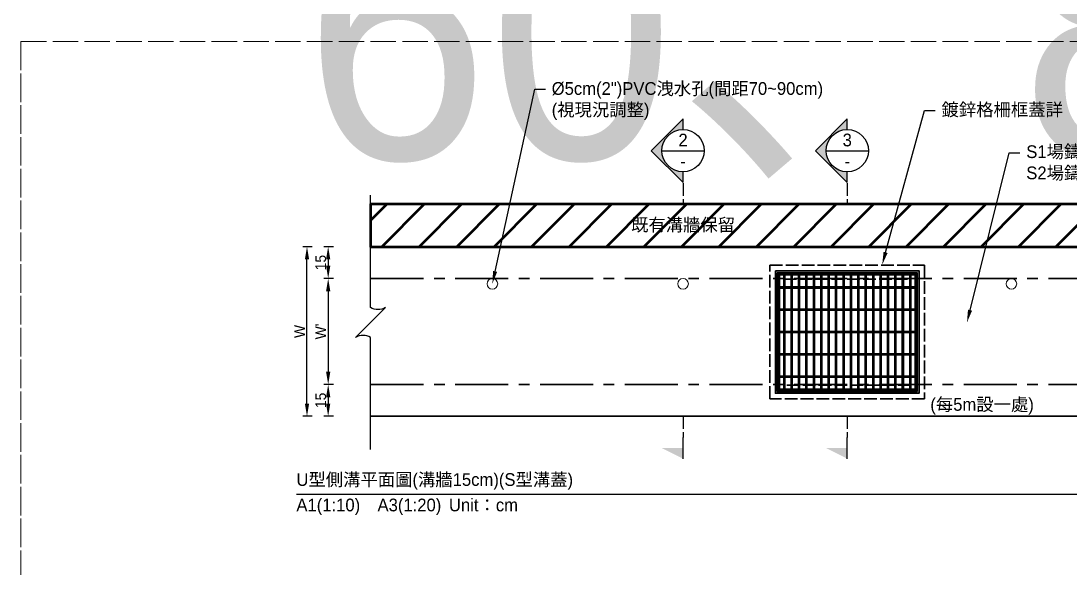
# Model space of a CAD drawing. Extents: x -8520 to 1950, y -2159 to 466.
# Drawn here: x -4650 to -4154.9, y -248.3 to 9.7 of the extents above; entities that cross this region are included whole.
import ezdxf
from ezdxf import colors
from ezdxf.entities.mleader import LeaderData, LeaderLine
from ezdxf.math import Vec2, Vec3

# ---------------------------------------------------------------- set-up
doc = ezdxf.new("R2010")
doc.units = 0
doc.header["$MEASUREMENT"] = 0
doc.linetypes.add('ACAD_ISO02W100', pattern=[15, 12, -3])
doc.linetypes.add('CENTERX2', pattern=[4, 2.5, -0.5, 0.5, -0.5])
for name, color, linetype, lineweight in [('一、3.基本-變更', 1, 'Continuous', 50), ('二、1.繪圖-既有設施', 8, 'Continuous', 20), ('二、2.繪圖-施作項目', 181, 'Continuous', 30), ('二、6.繪圖-其他施作項目', 35, 'Continuous', 30)]:
    doc.layers.add(name, color=color, linetype=linetype, lineweight=lineweight)
doc.layers.add('一、4.基本-隱藏', color=9, linetype='ACAD_ISO02W100', lineweight=20, plot=False)
doc.layers.add('三、3.文字-註解文字', color=2, linetype='Continuous')
doc.styles.add('次圖名(詳圖)', font='MS PGothic.ttf', dxfattribs={"height": 6})
doc.styles.add('註解文字(詳圖)', font='MS PGothic.ttf', dxfattribs={"height": 5})
doc.dimstyles.new('註解文字(詳圖)', dxfattribs={"dimtxt": 6, "dimasz": 6, "dimexe": 2, "dimexo": 5, "dimgap": 1, "dimtad": 2, "dimzin": 0, "dimdsep": 46, "dimtxsty": '註解文字(詳圖)', "dimcen": 0.1, "dimclrd": 256, "dimclre": 256, "dimclrt": 256, "dimadec": 0, "dimazin": 0, "dimtfac": 1, "dimtofl": 0, "dimtmove": 0, "dimatfit": 3, "dimfxlon": 1, "dimtolj": 1, "dimtzin": 0, "dimlwd": -1, "dimlwe": -1, "dimarcsym": 1})
pattern_1 = [(45, (-5580.3608, 71.6543), (-2.65165, 2.65165), []), (45, (-5579.477, 71.6543), (-2.65165, 2.65165), []), (45, (-5578.593, 71.6543), (-2.65165, 2.65165), []), (45, (-5577.709, 71.6543), (-2.65165, 2.65165), [])]

# ---------------------------------------------------------------- blocks, each defined once
blk = doc.blocks.new('*D185')
at = {"layer": 'Defpoints', "color": 0, "transparency": 16777216}
for p in [(-4485, -96.75), (-4505, -111.75), (-4485, -111.75)]:
    blk.add_point(p, dxfattribs=at)
at = {"layer": '三、3.文字-註解文字', "transparency": 16777216}
for p, q in [((-4502.5, -96.75), (-4507, -96.75)), ((-4505, -102.75), (-4505, -105.75)), ((-4502.5, -111.75), (-4507, -111.75))]:
    blk.add_line(p, q, dxfattribs=at)
for points in [[(-4506, -102.75), (-4504, -102.75), (-4505, -96.75)], [(-4506, -105.75), (-4504, -105.75), (-4505, -111.75)]]:
    blk.add_solid(points, dxfattribs=at)
at = {"layer": '三、3.文字-註解文字', "transparency": 16777216, "insert": (-4508.5, -104.25), "char_height": 5, "attachment_point": 5, "rotation": 90, "style": '註解文字(詳圖)'}
blk.add_mtext('\\A1;15', dxfattribs=at)
blk = doc.blocks.new('*D186')
at = {"layer": 'Defpoints', "color": 0, "transparency": 16777216}
for p in [(-4485, -111.75), (-4505, -161.75), (-4485, -161.75)]:
    blk.add_point(p, dxfattribs=at)
at = {"layer": '三、3.文字-註解文字', "transparency": 16777216}
for p, q in [((-4502.5, -111.75), (-4507, -111.75)), ((-4505, -117.75), (-4505, -155.75)), ((-4502.5, -161.75), (-4507, -161.75))]:
    blk.add_line(p, q, dxfattribs=at)
for points in [[(-4506, -117.75), (-4504, -117.75), (-4505, -111.75)], [(-4506, -155.75), (-4504, -155.75), (-4505, -161.75)]]:
    blk.add_solid(points, dxfattribs=at)
at = {"layer": '三、3.文字-註解文字', "transparency": 16777216, "insert": (-4508.5, -136.75), "char_height": 5, "attachment_point": 5, "rotation": 90, "style": '註解文字(詳圖)'}
blk.add_mtext("\\A1;W'", dxfattribs=at)
blk = doc.blocks.new('*D187')
at = {"layer": 'Defpoints', "color": 0, "transparency": 16777216}
for p in [(-4485, -161.75), (-4505, -176.75), (-4485, -176.75)]:
    blk.add_point(p, dxfattribs=at)
at = {"layer": '三、3.文字-註解文字', "transparency": 16777216}
for p, q in [((-4502.5, -161.75), (-4507, -161.75)), ((-4505, -167.75), (-4505, -170.75)), ((-4502.5, -176.75), (-4507, -176.75))]:
    blk.add_line(p, q, dxfattribs=at)
for points in [[(-4506, -167.75), (-4504, -167.75), (-4505, -161.75)], [(-4506, -170.75), (-4504, -170.75), (-4505, -176.75)]]:
    blk.add_solid(points, dxfattribs=at)
at = {"layer": '三、3.文字-註解文字', "transparency": 16777216, "insert": (-4508.5, -169.25), "char_height": 5, "attachment_point": 5, "rotation": 90, "style": '註解文字(詳圖)'}
blk.add_mtext('\\A1;15', dxfattribs=at)
blk = doc.blocks.new('*D386')
at = {"layer": 'Defpoints', "color": 0, "transparency": 16777216}
for p in [(-4515, -96.75), (-4485, -96.75), (-4485, -176.75)]:
    blk.add_point(p, dxfattribs=at)
at = {"layer": '三、3.文字-註解文字', "transparency": 16777216}
for p, q in [((-4512.5, -96.75), (-4517, -96.75)), ((-4515, -170.75), (-4515, -102.75)), ((-4512.5, -176.75), (-4517, -176.75))]:
    blk.add_line(p, q, dxfattribs=at)
for points in [[(-4516, -102.75), (-4514, -102.75), (-4515, -96.75)], [(-4516, -170.75), (-4514, -170.75), (-4515, -176.75)]]:
    blk.add_solid(points, dxfattribs=at)
at = {"layer": '三、3.文字-註解文字', "transparency": 16777216, "insert": (-4518.5, -136.75), "char_height": 5, "attachment_point": 5, "rotation": 90, "style": '註解文字(詳圖)'}
blk.add_mtext('\\A1;W', dxfattribs=at)

msp = doc.modelspace()

# ---------------------------------------------------------------- hatches: boundary and pattern name
at = {"layer": '一、3.基本-變更'}
h = msp.add_hatch(dxfattribs=at)
h.set_pattern_fill('ANSI31', color=256, scale=100)
h.set_pattern_definition([(45, (-6056.861, 2162.127), (-8.838835, 8.838835), [])])
h.paths.add_polyline_path([(-4485, -76.75), (-4485, -96.75), (-4035, -96.75), (-4035, -76.75)])
at = {"layer": '三、3.文字-註解文字'}
h = msp.add_hatch(color=256, dxfattribs=at)
h.dxf.hatch_style = 1
h.paths.add_polyline_path([(-4337.5, -36.443), (-4352.5, -51.443), (-4337.5, -66.443), (-4337.5, -61.443, -0.4142136), (-4347.5, -51.443, -0.4142136), (-4337.5, -41.443)])
h = msp.add_hatch(color=256, dxfattribs=at)
h.dxf.hatch_style = 1
h.paths.add_polyline_path([(-4260, -36.443), (-4275, -51.443), (-4260, -66.443), (-4260, -61.443, -0.4142136), (-4270, -51.443, -0.4142136), (-4260, -41.443)])
h = msp.add_hatch(color=256, dxfattribs=at)
h.dxf.hatch_style = 1
h.paths.add_polyline_path([(-4347.5, -191.75), (-4337.5, -196.75), (-4337.5, -191.75)])
h = msp.add_hatch(color=256, dxfattribs=at)
h.dxf.hatch_style = 1
h.paths.add_polyline_path([(-4270, -191.75), (-4260, -196.75), (-4260, -191.75)])
at = {"layer": '二、6.繪圖-其他施作項目'}
h = msp.add_hatch(color=256, dxfattribs=at)
h.dxf.hatch_style = 1
h.paths.add_polyline_path([(-4293.9, -165.9), (-4226.1, -165.9), (-4226.1, -108.1), (-4293.9, -108.1)])
h.paths.add_polyline_path([(-4293, -165), (-4227, -165), (-4227, -109), (-4293, -109)], flags=16)
h = msp.add_hatch(dxfattribs=at)
h.set_pattern_fill('ANSI34', color=256, scale=5)
h.set_pattern_definition(pattern_1)
h.paths.add_polyline_path([(-4228, -115.75), (-4292, -115.75), (-4292, -116.25), (-4228, -116.25)])
h = msp.add_hatch(dxfattribs=at)
h.set_pattern_fill('ANSI34', color=256, scale=5)
h.set_pattern_definition(pattern_1)
h.paths.add_polyline_path([(-4228, -126.25), (-4292, -126.25), (-4292, -126.75), (-4228, -126.75)])
h = msp.add_hatch(dxfattribs=at)
h.set_pattern_fill('ANSI34', color=256, scale=5)
h.set_pattern_definition(pattern_1)
h.paths.add_polyline_path([(-4228, -136.75), (-4292, -136.75), (-4292, -137.25), (-4228, -137.25)])
h = msp.add_hatch(dxfattribs=at)
h.set_pattern_fill('ANSI34', color=256, scale=5)
h.set_pattern_definition(pattern_1)
h.paths.add_polyline_path([(-4228, -147.25), (-4292, -147.25), (-4292, -147.75), (-4228, -147.75)])
h = msp.add_hatch(dxfattribs=at)
h.set_pattern_fill('ANSI34', color=256, scale=5)
h.set_pattern_definition(pattern_1)
h.paths.add_polyline_path([(-4228, -157.75), (-4292, -157.75), (-4292, -158.25), (-4228, -158.25)])

# ---------------------------------------------------------------- linework, layer by layer
at = {"layer": '一、3.基本-變更'}
msp.add_lwpolyline([(-4035, -76.75), (-4485, -76.75), (-4485, -96.75), (-4035, -96.75)], close=True, dxfattribs=at)
at = {"layer": '一、4.基本-隱藏'}
for points in [[(-4650, 0), (-3870, 0), (-3870, -253.5), (-4650, -253.5)], [(-4650, 0), (-3870, 0), (-3870, -507), (-4650, -507)], [(-4650, 0), (-3870, 0), (-3870, -507), (-4650, -507)]]:
    msp.add_lwpolyline(points, close=True, dxfattribs=at)
at = {"layer": '三、3.文字-註解文字'}
for points in [[(-4337.5, -41.443), (-4337.5, -36.443), (-4352.5, -51.443), (-4337.5, -66.443), (-4337.5, -61.443)], [(-4260, -41.443), (-4260, -36.443), (-4275, -51.443), (-4260, -66.443), (-4260, -61.443)], [(-4347.5, -51.443), (-4327.5, -51.443)], [(-4270, -51.443), (-4250, -51.443)], [(-4337.5, -196.75), (-4337.5, -186.75)], [(-4260, -196.75), (-4260, -186.75)], [(-4520, -213.5), (-4000, -213.5)]]:
    msp.add_lwpolyline(points, dxfattribs=at)
at = {"layer": '三、3.文字-註解文字', "linetype": 'ACAD_ISO02W100', "ltscale": 0.5}
for points in [[(-4337.5, -66.75), (-4337.5, -76.75)], [(-4260, -66.75), (-4260, -76.75)], [(-4337.5, -176.75), (-4337.5, -186.75)], [(-4260, -176.75), (-4260, -186.75)]]:
    msp.add_lwpolyline(points, dxfattribs=at)
at = {"layer": '三、3.文字-註解文字'}
msp.add_lwpolyline([(-4485, -192.5), (-4485, -139.571, 0.2828427), (-4492.071, -139.571), (-4477.929, -125.429, -0.2828427), (-4485, -125.429), (-4485, -72.5)], format="xyb", dxfattribs=at)
for centre in [(-4337.5, -51.443), (-4260, -51.443)]:
    msp.add_circle(centre, 10, dxfattribs=at)
at = {"layer": '二、1.繪圖-既有設施'}
for centre in [(-4427.5, -114.25), (-4337.5, -114.25), (-4182.5, -114.25)]:
    msp.add_circle(centre, 2.5, dxfattribs=at)
at = {"layer": '二、2.繪圖-施作項目'}
for points in [[(-4485, -96.75), (-4035, -96.75)], [(-4485, -176.75), (-4035, -176.75)]]:
    msp.add_lwpolyline(points, dxfattribs=at)
at = {"layer": '二、2.繪圖-施作項目', "linetype": 'CENTERX2', "ltscale": 10}
for points in [[(-4485, -111.75), (-4035, -111.75)], [(-4485, -161.75), (-4035, -161.75)]]:
    msp.add_lwpolyline(points, dxfattribs=at)
at = {"layer": '二、6.繪圖-其他施作項目', "linetype": 'ACAD_ISO02W100', "ltscale": 0.5}
for points in [[(-4296.5, -105.5), (-4223.5, -105.5), (-4223.5, -168.5), (-4296.5, -168.5)], [(-4290, -112), (-4230, -112), (-4230, -162), (-4290, -162)]]:
    msp.add_lwpolyline(points, close=True, dxfattribs=at)
at = {"layer": '二、6.繪圖-其他施作項目'}
for points in [[(-4293.9, -108.1), (-4226.1, -108.1), (-4226.1, -165.9), (-4293.9, -165.9)], [(-4293, -109), (-4227, -109), (-4227, -165), (-4293, -165)], [(-4292.5, -109.5), (-4227.5, -109.5), (-4227.5, -164.5), (-4292.5, -164.5)]]:
    msp.add_lwpolyline(points, close=True, dxfattribs=at)
for points in [[(-4292.5, -109.5), (-4227.5, -109.5)], [(-4292.5, -109.5), (-4292.5, -164.5)], [(-4292, -109.5), (-4292, -164.5)], [(-4292, -110), (-4228, -110)], [(-4290, -110), (-4290, -115.75)], [(-4289.5, -110), (-4289.5, -115.75)], [(-4286.5, -110), (-4286.5, -115.75)], [(-4286, -110), (-4286, -115.75)], [(-4283, -110), (-4283, -115.75)], [(-4282.5, -110), (-4282.5, -115.75)], [(-4279.5, -110), (-4279.5, -115.75)], [(-4279, -110), (-4279, -115.75)], [(-4276, -110), (-4276, -115.75)], [(-4275.5, -110), (-4275.5, -115.75)], [(-4272.5, -110), (-4272.5, -115.75)], [(-4272, -110), (-4272, -115.75)], [(-4269, -110), (-4269, -115.75)], [(-4268.5, -110), (-4268.5, -115.75)], [(-4265.5, -110), (-4265.5, -115.75)], [(-4265, -110), (-4265, -115.75)], [(-4262, -110), (-4262, -115.75)], [(-4261.5, -110), (-4261.5, -115.75)], [(-4258.5, -110), (-4258.5, -115.75)], [(-4258, -110), (-4258, -115.75)], [(-4255, -110), (-4255, -115.75)], [(-4254.5, -110), (-4254.5, -115.75)], [(-4251.5, -110), (-4251.5, -115.75)], [(-4251, -110), (-4251, -115.75)], [(-4248, -110), (-4248, -115.75)], [(-4247.5, -110), (-4247.5, -115.75)], [(-4244.5, -110), (-4244.5, -115.75)], [(-4244, -110), (-4244, -115.75)], [(-4241, -110), (-4241, -115.75)], [(-4240.5, -110), (-4240.5, -115.75)], [(-4237.5, -110), (-4237.5, -115.75)], [(-4237, -110), (-4237, -115.75)], [(-4234, -110), (-4234, -115.75)], [(-4233.5, -110), (-4233.5, -115.75)], [(-4230.5, -110), (-4230.5, -115.75)], [(-4230, -110), (-4230, -115.75)], [(-4228, -109.5), (-4228, -164.5)], [(-4227.5, -109.5), (-4227.5, -164.5)], [(-4292, -115.75), (-4228, -115.75)], [(-4292, -116.25), (-4228, -116.25)], [(-4290, -116.25), (-4290, -126.25)], [(-4289.5, -116.25), (-4289.5, -126.25)], [(-4286.5, -116.25), (-4286.5, -126.25)], [(-4286, -116.25), (-4286, -126.25)], [(-4283, -116.25), (-4283, -126.25)], [(-4282.5, -116.25), (-4282.5, -126.25)], [(-4279.5, -116.25), (-4279.5, -126.25)], [(-4279, -116.25), (-4279, -126.25)], [(-4276, -116.25), (-4276, -126.25)], [(-4275.5, -116.25), (-4275.5, -126.25)], [(-4272.5, -116.25), (-4272.5, -126.25)], [(-4272, -116.25), (-4272, -126.25)], [(-4269, -116.25), (-4269, -126.25)], [(-4268.5, -116.25), (-4268.5, -126.25)], [(-4265.5, -116.25), (-4265.5, -126.25)], [(-4265, -116.25), (-4265, -126.25)], [(-4262, -116.25), (-4262, -126.25)], [(-4261.5, -116.25), (-4261.5, -126.25)], [(-4258.5, -116.25), (-4258.5, -126.25)], [(-4258, -116.25), (-4258, -126.25)], [(-4255, -116.25), (-4255, -126.25)], [(-4254.5, -116.25), (-4254.5, -126.25)], [(-4251.5, -116.25), (-4251.5, -126.25)], [(-4251, -116.25), (-4251, -126.25)], [(-4248, -116.25), (-4248, -126.25)], [(-4247.5, -116.25), (-4247.5, -126.25)], [(-4244.5, -116.25), (-4244.5, -126.25)], [(-4244, -116.25), (-4244, -126.25)], [(-4241, -116.25), (-4241, -126.25)], [(-4240.5, -116.25), (-4240.5, -126.25)], [(-4237.5, -116.25), (-4237.5, -126.25)], [(-4237, -116.25), (-4237, -126.25)], [(-4234, -116.25), (-4234, -126.25)], [(-4233.5, -116.25), (-4233.5, -126.25)], [(-4230.5, -116.25), (-4230.5, -126.25)], [(-4230, -116.25), (-4230, -126.25)], [(-4292, -126.25), (-4228, -126.25)], [(-4292, -126.75), (-4228, -126.75)], [(-4290, -126.75), (-4290, -136.75)], [(-4289.5, -126.75), (-4289.5, -136.75)], [(-4286.5, -126.75), (-4286.5, -136.75)], [(-4286, -126.75), (-4286, -136.75)], [(-4283, -126.75), (-4283, -136.75)], [(-4282.5, -126.75), (-4282.5, -136.75)], [(-4279.5, -126.75), (-4279.5, -136.75)], [(-4279, -126.75), (-4279, -136.75)], [(-4276, -126.75), (-4276, -136.75)], [(-4275.5, -126.75), (-4275.5, -136.75)], [(-4272.5, -126.75), (-4272.5, -136.75)], [(-4272, -126.75), (-4272, -136.75)], [(-4269, -126.75), (-4269, -136.75)], [(-4268.5, -126.75), (-4268.5, -136.75)], [(-4265.5, -126.75), (-4265.5, -136.75)], [(-4265, -126.75), (-4265, -136.75)], [(-4262, -126.75), (-4262, -136.75)], [(-4261.5, -126.75), (-4261.5, -136.75)], [(-4258.5, -126.75), (-4258.5, -136.75)], [(-4258, -126.75), (-4258, -136.75)], [(-4255, -126.75), (-4255, -136.75)], [(-4254.5, -126.75), (-4254.5, -136.75)], [(-4251.5, -126.75), (-4251.5, -136.75)], [(-4251, -126.75), (-4251, -136.75)], [(-4248, -126.75), (-4248, -136.75)], [(-4247.5, -126.75), (-4247.5, -136.75)], [(-4244.5, -126.75), (-4244.5, -136.75)], [(-4244, -126.75), (-4244, -136.75)], [(-4241, -126.75), (-4241, -136.75)], [(-4240.5, -126.75), (-4240.5, -136.75)], [(-4237.5, -126.75), (-4237.5, -136.75)], [(-4237, -126.75), (-4237, -136.75)], [(-4234, -126.75), (-4234, -136.75)], [(-4233.5, -126.75), (-4233.5, -136.75)], [(-4230.5, -126.75), (-4230.5, -136.75)], [(-4230, -126.75), (-4230, -136.75)], [(-4292, -136.75), (-4228, -136.75)], [(-4292, -137.25), (-4228, -137.25)], [(-4290, -137.25), (-4290, -147.25)], [(-4289.5, -137.25), (-4289.5, -147.25)], [(-4286.5, -137.25), (-4286.5, -147.25)], [(-4286, -137.25), (-4286, -147.25)], [(-4283, -137.25), (-4283, -147.25)], [(-4282.5, -137.25), (-4282.5, -147.25)], [(-4279.5, -137.25), (-4279.5, -147.25)], [(-4279, -137.25), (-4279, -147.25)], [(-4276, -137.25), (-4276, -147.25)], [(-4275.5, -137.25), (-4275.5, -147.25)], [(-4272.5, -137.25), (-4272.5, -147.25)], [(-4272, -137.25), (-4272, -147.25)], [(-4269, -137.25), (-4269, -147.25)], [(-4268.5, -137.25), (-4268.5, -147.25)], [(-4265.5, -137.25), (-4265.5, -147.25)], [(-4265, -137.25), (-4265, -147.25)], [(-4262, -137.25), (-4262, -147.25)], [(-4261.5, -137.25), (-4261.5, -147.25)], [(-4258.5, -137.25), (-4258.5, -147.25)], [(-4258, -137.25), (-4258, -147.25)], [(-4255, -137.25), (-4255, -147.25)], [(-4254.5, -137.25), (-4254.5, -147.25)], [(-4251.5, -137.25), (-4251.5, -147.25)], [(-4251, -137.25), (-4251, -147.25)], [(-4248, -137.25), (-4248, -147.25)], [(-4247.5, -137.25), (-4247.5, -147.25)], [(-4244.5, -137.25), (-4244.5, -147.25)], [(-4244, -137.25), (-4244, -147.25)], [(-4241, -137.25), (-4241, -147.25)], [(-4240.5, -137.25), (-4240.5, -147.25)], [(-4237.5, -137.25), (-4237.5, -147.25)], [(-4237, -137.25), (-4237, -147.25)], [(-4234, -137.25), (-4234, -147.25)], [(-4233.5, -137.25), (-4233.5, -147.25)], [(-4230.5, -137.25), (-4230.5, -147.25)], [(-4230, -137.25), (-4230, -147.25)], [(-4292, -147.25), (-4228, -147.25)], [(-4292, -147.75), (-4228, -147.75)], [(-4290, -147.75), (-4290, -157.75)], [(-4289.5, -147.75), (-4289.5, -157.75)], [(-4286.5, -147.75), (-4286.5, -157.75)], [(-4286, -147.75), (-4286, -157.75)], [(-4283, -147.75), (-4283, -157.75)], [(-4282.5, -147.75), (-4282.5, -157.75)], [(-4279.5, -147.75), (-4279.5, -157.75)], [(-4279, -147.75), (-4279, -157.75)], [(-4276, -147.75), (-4276, -157.75)], [(-4275.5, -147.75), (-4275.5, -157.75)], [(-4272.5, -147.75), (-4272.5, -157.75)], [(-4272, -147.75), (-4272, -157.75)], [(-4269, -147.75), (-4269, -157.75)], [(-4268.5, -147.75), (-4268.5, -157.75)], [(-4265.5, -147.75), (-4265.5, -157.75)], [(-4265, -147.75), (-4265, -157.75)], [(-4262, -147.75), (-4262, -157.75)], [(-4261.5, -147.75), (-4261.5, -157.75)], [(-4258.5, -147.75), (-4258.5, -157.75)], [(-4258, -147.75), (-4258, -157.75)], [(-4255, -147.75), (-4255, -157.75)], [(-4254.5, -147.75), (-4254.5, -157.75)], [(-4251.5, -147.75), (-4251.5, -157.75)], [(-4251, -147.75), (-4251, -157.75)], [(-4248, -147.75), (-4248, -157.75)], [(-4247.5, -147.75), (-4247.5, -157.75)], [(-4244.5, -147.75), (-4244.5, -157.75)], [(-4244, -147.75), (-4244, -157.75)], [(-4241, -147.75), (-4241, -157.75)], [(-4240.5, -147.75), (-4240.5, -157.75)], [(-4237.5, -147.75), (-4237.5, -157.75)], [(-4237, -147.75), (-4237, -157.75)], [(-4234, -147.75), (-4234, -157.75)], [(-4233.5, -147.75), (-4233.5, -157.75)], [(-4230.5, -147.75), (-4230.5, -157.75)], [(-4230, -147.75), (-4230, -157.75)], [(-4292, -157.75), (-4228, -157.75)], [(-4292, -158.25), (-4228, -158.25)], [(-4290, -158.25), (-4290, -164)], [(-4289.5, -158.25), (-4289.5, -164)], [(-4286.5, -158.25), (-4286.5, -164)], [(-4286, -158.25), (-4286, -164)], [(-4283, -158.25), (-4283, -164)], [(-4282.5, -158.25), (-4282.5, -164)], [(-4279.5, -158.25), (-4279.5, -164)], [(-4279, -158.25), (-4279, -164)], [(-4276, -158.25), (-4276, -164)], [(-4275.5, -158.25), (-4275.5, -164)], [(-4272.5, -158.25), (-4272.5, -164)], [(-4272, -158.25), (-4272, -164)], [(-4269, -158.25), (-4269, -164)], [(-4268.5, -158.25), (-4268.5, -164)], [(-4265.5, -158.25), (-4265.5, -164)], [(-4265, -158.25), (-4265, -164)], [(-4262, -158.25), (-4262, -164)], [(-4261.5, -158.25), (-4261.5, -164)], [(-4258.5, -158.25), (-4258.5, -164)], [(-4258, -158.25), (-4258, -164)], [(-4255, -158.25), (-4255, -164)], [(-4254.5, -158.25), (-4254.5, -164)], [(-4251.5, -158.25), (-4251.5, -164)], [(-4251, -158.25), (-4251, -164)], [(-4248, -158.25), (-4248, -164)], [(-4247.5, -158.25), (-4247.5, -164)], [(-4244.5, -158.25), (-4244.5, -164)], [(-4244, -158.25), (-4244, -164)], [(-4241, -158.25), (-4241, -164)], [(-4240.5, -158.25), (-4240.5, -164)], [(-4237.5, -158.25), (-4237.5, -164)], [(-4237, -158.25), (-4237, -164)], [(-4234, -158.25), (-4234, -164)], [(-4233.5, -158.25), (-4233.5, -164)], [(-4230.5, -158.25), (-4230.5, -164)], [(-4230, -158.25), (-4230, -164)], [(-4292.5, -164.5), (-4227.5, -164.5)], [(-4292, -164), (-4228, -164)]]:
    msp.add_lwpolyline(points, dxfattribs=at)

# ---------------------------------------------------------------- texts
at = {"layer": '一、4.基本-隱藏', "insert": (-4260, 200), "char_height": 120, "attachment_point": 5, "style": '次圖名(詳圖)'}
msp.add_mtext_dynamic_manual_height_columns("{\\fMS PGothic|b0|i0|c128|p34;W}'{\\fMS PGothic|b0|i0|c128|p34;=}5{\\fMS PGothic|b0|i0|c128|p34;0，h=40、60、80}", width=698.49542, gutter_width=30, heights=[0], dxfattribs=at)
at = {"layer": '三、3.文字-註解文字', "char_height": 6}
for s, width, gutter_width, insert, attachment_point, style in [('2', 6.60394, 25, (-4337.5, -46.443), 5, '註解文字(詳圖)'), ('3', 6.60394, 25, (-4260, -46.443), 5, '註解文字(詳圖)'), ('-', 6.60394, 25, (-4337.5, -56.443), 5, '註解文字(詳圖)'), ('-', 6.60394, 25, (-4260, -56.443), 5, '註解文字(詳圖)'), ('{\\fMS PGothic|b0|i0|c128|p34;既有溝牆}保留', 70.34372, 30, (-4337.5, -86.75), 5, '次圖名(詳圖)'), ('(每5m設一處)', 52.41253, 30, (-4196.354, -172.06), 5, '註解文字(詳圖)'), ('{\\fMS PGothic|b0|i0|c128|p34;U型側溝平面圖(溝牆15cm)}(S型溝蓋)', 138.66243, 15, (-4520, -207.5), 4, '次圖名(詳圖)'), ('A1(1:10)\u3000A3(1:20){\\fMS PGothic|b0|i0|c128|p34;^IUnit：cm}', 136.03259, 15, (-4520, -219.5), 4, '次圖名(詳圖)')]:
    msp.add_mtext_dynamic_manual_height_columns(s, width=width, gutter_width=gutter_width, heights=[0], dxfattribs=dict(at, insert=insert, attachment_point=attachment_point, style=style))

# ---------------------------------------------------------------- dimensions: what is measured, and where the dimension line sits
at = {"layer": '三、3.文字-註解文字'}
for base, p1, p2, text, picture, middle in [((-4515, -96.75), (-4485, -176.75), (-4485, -96.75), 'W', '*D386', (-4518.5, -136.75)), ((-4505, -111.75), (-4485, -96.75), (-4485, -111.75), '15', '*D185', (-4508.5, -104.25)), ((-4505, -161.75), (-4485, -111.75), (-4485, -161.75), "W'", '*D186', (-4508.5, -136.75)), ((-4505, -176.75), (-4485, -161.75), (-4485, -176.75), '15', '*D187', (-4508.5, -169.25))]:
    dim = msp.add_linear_dim(base=base, p1=p1, p2=p2, angle=90, text=text, dimstyle='註解文字(詳圖)', dxfattribs=at)
    dim.commit()
    dim.dimension.update_dxf_attribs({"geometry": picture, "text_midpoint": middle})

# ---------------------------------------------------------------- leaders
ml = msp.add_multileader_mtext('Standard', dxfattribs=at)
ml.set_content('{\\fMS PGothic|b0|i0|c128|p34;%%C5cm}(2")PVC洩水孔(間距70~90cm)\\P(視現況調整)', color=256, style='註解文字(詳圖)')
ml.set_leader_properties(color=256, linetype='ByLayer', lineweight=-1)
ml.build(insert=Vec2(0, 0))
ml.multileader.update_dxf_attribs({"dogleg_length": 5, "arrow_head_size": 6})
ctx = ml.context
ctx.base_point, ctx.char_height, ctx.arrow_head_size, ctx.landing_gap_size, ctx.plane_origin = Vec3(-4402.5, -22.5), 6, 6, 3, Vec3(-4427.5, -115)
notes = []
notes.append((ctx, [(0, (1, 1, 0), (-4407.5, -22.5), (1, 0), 5, [(0, [(-4427.5, -114.25)], 0, [])])]))
ctx.mtext.insert, ctx.mtext.flow_direction = Vec3(-4399.5, -19.108), 5
ml = msp.add_multileader_mtext('Standard', dxfattribs=at)
ml.set_content('鍍鋅格柵框蓋詳', color=256, style='註解文字(詳圖)')
ml.set_leader_properties(color=256, linetype='ByLayer', lineweight=-1)
ml.build(insert=Vec2(0, 0))
ml.multileader.update_dxf_attribs({"dogleg_length": 5, "arrow_head_size": 6})
ctx = ml.context
ctx.base_point, ctx.char_height, ctx.arrow_head_size, ctx.landing_gap_size, ctx.plane_origin = Vec3(-4218.5, -32.5), 6, 6, 3, Vec3(-4243.5, -106)
notes.append((ctx, [(0, (1, 1, 0), (-4223.5, -32.5), (1, 0), 5, [(0, [(-4243.5, -105.25)], 0, [])])]))
ctx.mtext.insert, ctx.mtext.flow_direction = Vec3(-4215.5, -29.074), 5
ml = msp.add_multileader_mtext('Standard', dxfattribs=at)
ml.set_content('S{\\fMS PGothic|b0|i0|c128|p34;1場鑄溝蓋板(280kgf/cm²混凝土)或\\P}S{\\fMS PGothic|b0|i0|c128|p34;2場鑄溝蓋板(280kgf/cm²混凝土)詳}', color=256, style='註解文字(詳圖)')
ml.set_leader_properties(color=256, linetype='ByLayer', lineweight=-1)
ml.build(insert=Vec2(0, 0))
ml.multileader.update_dxf_attribs({"dogleg_length": 5, "arrow_head_size": 6})
ctx = ml.context
ctx.base_point, ctx.char_height, ctx.arrow_head_size, ctx.landing_gap_size, ctx.plane_origin = Vec3(-4178.5, -52.5), 6, 6, 3, Vec3(-4203.5, -132.5)
notes.append((ctx, [(0, (1, 1, 0), (-4183.5, -52.5), (1, 0), 5, [(0, [(-4203.5, -132.5)], 0, [])])]))
ctx.mtext.insert, ctx.mtext.flow_direction = Vec3(-4175.5, -48.92), 5
for ctx, leaders in notes:
    for number, flags, end, landing, length, lines in leaders:
        leader = LeaderData()
        leader.index, (leader.has_last_leader_line, leader.has_dogleg_vector, leader.attachment_direction) = number, flags
        leader.last_leader_point, leader.dogleg_vector, leader.dogleg_length = Vec3(end), Vec3(landing), length
        for number, points, colour, breaks in lines:
            line = LeaderLine()
            line.index, line.vertices, line.color, line.breaks = number, Vec3.list(points), colors.encode_raw_color(colour), breaks
            leader.lines.append(line)
        ctx.leaders.append(leader)

doc.saveas('drawing.dxf')
